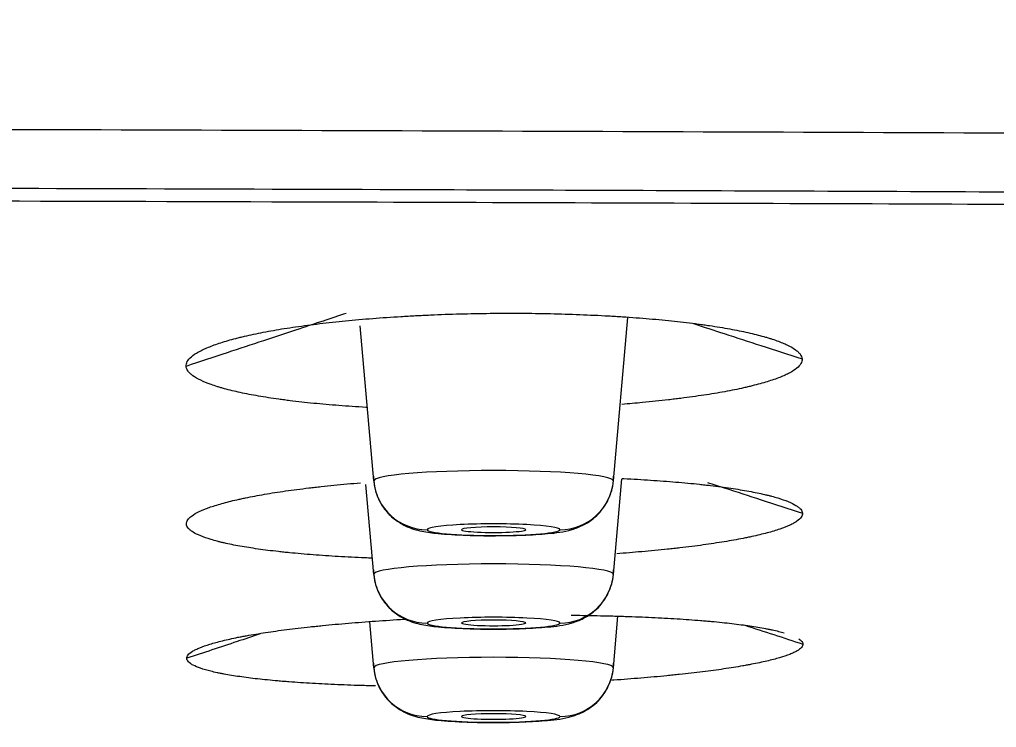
# Model space of a CAD drawing. Header units: millimetres. Extents: x 11618 to 13994, y -5897 to -2537.
# Drawn here: x 12372.47 to 12390.71, y -3601.12 to -3587.91 of the extents above; entities that cross this region are included whole.
import ezdxf

# ---------------------------------------------------------------- set-up
doc = ezdxf.new("R2010")
doc.units = ezdxf.units.MM
doc.layers.add('DIM', color=3, linetype='Continuous', lineweight=13)
doc.styles.get("Standard").update_dxf_attribs({"font": 'arial.ttf'})
doc.dimstyles.get("Standard").update_dxf_attribs({"dimtxt": 0.18, "dimasz": 0.18, "dimexe": 0.18, "dimexo": 0.0625, "dimgap": 0.09, "dimtad": 0, "dimtih": 1, "dimtoh": 1, "dimdec": 1, "dimdsep": 46, "dimtxsty": 'Standard', "dimcen": 0.09, "dimadec": 0, "dimazin": 0, "dimtfac": 1, "dimtdec": 1, "dimtofl": 0, "dimtmove": 0, "dimatfit": 3, "dimfxl": 1, "dimtolj": 1, "dimtzin": 0, "dimarcsym": 0})

# ---------------------------------------------------------------- blocks, each defined once
blk = doc.blocks.new('*D6')
at = {"layer": 'Defpoints', "color": 0, "transparency": 16777216}
for p in [(12196.532, -3594.216), (12466.198, -3594.304), (12466.198, -3664.582)]:
    blk.add_point(p, dxfattribs=at)
at = {"layer": 'DIM', "color": 0, "lineweight": -2, "transparency": 16777216}
for p, q in [((12196.532, -3594.279), (12196.532, -3664.762)), ((12466.198, -3594.366), (12466.198, -3664.762)), ((12214.532, -3664.582), (12448.198, -3664.582)), ((12466.198, -3664.582), (12494.714, -3664.582))]:
    blk.add_line(p, q, dxfattribs=at)
at = {"layer": 'DIM', "color": 0, "transparency": 16777216}
for points in [[(12214.532, -3661.582), (12214.532, -3667.582), (12196.532, -3664.582)], [(12448.198, -3661.582), (12448.198, -3667.582), (12466.198, -3664.582)]]:
    blk.add_solid(points, dxfattribs=at)
at = {"layer": 'DIM', "color": 0, "transparency": 16777216, "insert": (12519.722, -3664.582), "char_height": 18, "attachment_point": 5}
blk.add_mtext('\\A1;270', dxfattribs=at)
blk = doc.blocks.new('*D7')
at = {"layer": 'Defpoints', "color": 0, "transparency": 16777216}
for p in [(12331.318, -3489.71), (12736.437, -5533.88), (12816.946, -5533.88)]:
    blk.add_point(p, dxfattribs=at)
at = {"layer": 'DIM', "color": 0, "lineweight": -2, "transparency": 16777216}
for p, q in [((12331.381, -3489.71), (12817.126, -3489.71)), ((12816.946, -3507.71), (12816.946, -4494.996)), ((12816.946, -5515.88), (12816.946, -4528.595)), ((12736.499, -5533.88), (12817.126, -5533.88))]:
    blk.add_line(p, q, dxfattribs=at)
at = {"layer": 'DIM', "color": 0, "transparency": 16777216}
for points in [[(12813.946, -3507.71), (12819.946, -3507.71), (12816.946, -3489.71)], [(12813.946, -5515.88), (12819.946, -5515.88), (12816.946, -5533.88)]]:
    blk.add_solid(points, dxfattribs=at)
at = {"layer": 'DIM', "color": 3, "transparency": 16777216, "insert": (12816.946, -4511.795), "char_height": 18, "attachment_point": 5}
blk.add_mtext('\\A1;(2280)', dxfattribs=at)

msp = doc.modelspace()

# ---------------------------------------------------------------- linework, layer by layer
at = {"linetype": 'Continuous', "lineweight": 18}
for p, q in [((12383.555, -3596.522), (12383.823, -3593.471)), ((12379.082, -3596.522), (12378.828, -3593.626)), ((12383.555, -3598.265), (12383.712, -3596.479)), ((12379.082, -3598.265), (12378.935, -3596.589)), ((12379.082, -3600.008), (12379.007, -3599.154)), ((12383.555, -3600.008), (12383.639, -3599.045))]:
    msp.add_line(p, q, dxfattribs=at)
at = {"linetype": 'Continuous', "lineweight": 13}
for centre, major_axis, ratio, start_param, end_param in [((12381.318, -3596.522), (-2.236, 0), 0.087156, 3.141593, 6.283185), ((12380.078, -3596.435), (1, 0), 0.996195, 3.228859, 4.712389), ((12382.559, -3596.435), (-1, 0), 0.996195, 1.570796, 3.054326), ((12381.318, -3597.431), (1.24, 0), 0.087156, 0, 3.141593), ((12381.318, -3597.431), (1.24, 0), 0.087156, 3.141593, 6.283185), ((12381.318, -3598.265), (-2.236, 0), 0.087156, 3.141593, 6.283185), ((12380.078, -3598.178), (1, 0), 0.996195, 3.228859, 4.712389), ((12382.559, -3598.178), (-1, 0), 0.996195, 1.570796, 3.054326), ((12381.318, -3599.174), (1.24, 0), 0.087156, 0, 3.141593), ((12381.318, -3599.174), (1.24, 0), 0.087156, 3.141593, 6.283185), ((12381.318, -3600.008), (-2.236, 0), 0.087156, 3.141593, 6.283185), ((12380.078, -3599.921), (1, 0), 0.996195, 3.228859, 4.712389), ((12382.559, -3599.921), (-1, 0), 0.996195, 1.570796, 3.054326), ((12381.318, -3600.918), (1.24, 0), 0.087156, 0, 3.141593), ((12381.318, -3600.918), (1.24, 0), 0.087156, 3.141593, 6.283185)]:
    msp.add_ellipse(centre, major_axis=major_axis, ratio=ratio, start_param=start_param, end_param=end_param, dxfattribs=at)
at = {"linetype": 'Continuous', "lineweight": 18}
for centre, start_param, end_param in [((12381.318, -3597.431), 3.141593, 6.283185), ((12381.318, -3597.431), 0, 3.141593), ((12381.318, -3599.171), 3.141593, 6.283185), ((12381.318, -3599.171), 0, 3.141593), ((12381.318, -3600.918), 3.141593, 6.283185), ((12381.318, -3600.918), 0, 3.141593)]:
    msp.add_ellipse(centre, major_axis=(-0.6, 0), ratio=0.087156, start_param=start_param, end_param=end_param, dxfattribs=at)
at = {"linetype": 'Continuous', "lineweight": 13}
for points, knots in [([(12235.387, -3590.242), (12237.38, -3590.23), (12239.373, -3590.215), (12243.36, -3590.189), (12245.354, -3590.177), (12251.337, -3590.14), (12255.327, -3590.117), (12267.302, -3590.055), (12275.29, -3590.02), (12291.272, -3589.963), (12299.266, -3589.942), (12315.26, -3589.913), (12323.26, -3589.905), (12339.257, -3589.904), (12347.254, -3589.91), (12363.247, -3589.936), (12371.244, -3589.955), (12387.229, -3590.008), (12395.217, -3590.042), (12407.19, -3590.102), (12411.181, -3590.124), (12417.164, -3590.159), (12419.158, -3590.171), (12423.145, -3590.197), (12425.139, -3590.211), (12427.132, -3590.223)], [0, 0, 0, 0, 0.03125, 0.03125, 0.0625, 0.0625, 0.125, 0.125, 0.25, 0.25, 0.375, 0.375, 0.5, 0.5, 0.625, 0.625, 0.75, 0.75, 0.875, 0.875, 0.9375, 0.9375, 0.96875, 0.96875, 1, 1, 1, 1]), ([(12427.058, -3591.331), (12427.05, -3591.33), (12427.03, -3591.33), (12426.988, -3591.33), (12426.926, -3591.33), (12426.843, -3591.329), (12426.74, -3591.328), (12426.616, -3591.327), (12426.472, -3591.326), (12426.307, -3591.325), (12426.121, -3591.324), (12425.915, -3591.323), (12425.688, -3591.321), (12425.44, -3591.319), (12425.172, -3591.318), (12424.884, -3591.316), (12424.575, -3591.314), (12424.245, -3591.311), (12423.895, -3591.309), (12423.524, -3591.307), (12423.132, -3591.304), (12422.72, -3591.301), (12422.287, -3591.299), (12421.834, -3591.296), (12421.36, -3591.293), (12420.866, -3591.29), (12420.351, -3591.286), (12419.815, -3591.283), (12419.258, -3591.279), (12418.682, -3591.276), (12418.084, -3591.272), (12417.466, -3591.268), (12416.827, -3591.264), (12416.168, -3591.26), (12415.488, -3591.256), (12414.787, -3591.252), (12414.066, -3591.248), (12413.324, -3591.244), (12412.561, -3591.239), (12411.778, -3591.235), (12410.975, -3591.23), (12410.15, -3591.225), (12409.305, -3591.221), (12408.439, -3591.216), (12407.553, -3591.211), (12406.646, -3591.206), (12405.718, -3591.201), (12404.77, -3591.196), (12403.801, -3591.191), (12402.811, -3591.186), (12401.801, -3591.181), (12400.77, -3591.176), (12398.57, -3591.165), (12395.277, -3591.15), (12390.965, -3591.131), (12386.86, -3591.114), (12382.962, -3591.099), (12376.854, -3591.078), (12368.19, -3591.052), (12356.621, -3591.027), (12344.218, -3591.011), (12331.197, -3591.006), (12318.156, -3591.014), (12305.691, -3591.033), (12294.185, -3591.06), (12285.684, -3591.087), (12279.572, -3591.11), (12275.229, -3591.127), (12269.993, -3591.15), (12265.737, -3591.17), (12262.77, -3591.185), (12261.401, -3591.192), (12260.067, -3591.199), (12258.768, -3591.206), (12257.504, -3591.212), (12256.276, -3591.219), (12255.083, -3591.226), (12253.926, -3591.232), (12252.803, -3591.239), (12251.716, -3591.245), (12250.664, -3591.251), (12249.648, -3591.257), (12248.666, -3591.263), (12247.72, -3591.269), (12246.809, -3591.275), (12245.934, -3591.28), (12245.093, -3591.286), (12244.288, -3591.291), (12243.518, -3591.296), (12242.783, -3591.3), (12242.084, -3591.305), (12241.419, -3591.309), (12240.79, -3591.313), (12240.196, -3591.317), (12239.637, -3591.321), (12239.114, -3591.325), (12238.625, -3591.328), (12238.172, -3591.331), (12237.754, -3591.334), (12237.371, -3591.336), (12237.023, -3591.339), (12236.71, -3591.341), (12236.433, -3591.343), (12236.191, -3591.345), (12235.984, -3591.346), (12235.812, -3591.347), (12235.675, -3591.348), (12235.573, -3591.349), (12235.507, -3591.35), (12235.474, -3591.35), (12235.464, -3591.35)], [0, 0, 0, 0, 0.00011, 0.000328, 0.000653, 0.001086, 0.001627, 0.002275, 0.003031, 0.003894, 0.004865, 0.005944, 0.007131, 0.008425, 0.009827, 0.011336, 0.012953, 0.014678, 0.01651, 0.01845, 0.020497, 0.022652, 0.024915, 0.027286, 0.029764, 0.03235, 0.035043, 0.037844, 0.040753, 0.043769, 0.046893, 0.050125, 0.053464, 0.056911, 0.060465, 0.064127, 0.067897, 0.071775, 0.07576, 0.079853, 0.084053, 0.088361, 0.092777, 0.0973, 0.101931, 0.10667, 0.111516, 0.11647, 0.121531, 0.126701, 0.131977, 0.137362, 0.142854, 0.166443, 0.188951, 0.210378, 0.230724, 0.249989, 0.305985, 0.366316, 0.430982, 0.499982, 0.569953, 0.634944, 0.694953, 0.74998, 0.767983, 0.79065, 0.817983, 0.849981, 0.857318, 0.86447, 0.871439, 0.878224, 0.884825, 0.891243, 0.897476, 0.903525, 0.909391, 0.915072, 0.92057, 0.925883, 0.931013, 0.935959, 0.940721, 0.945299, 0.949693, 0.953903, 0.957929, 0.961772, 0.96543, 0.968905, 0.972196, 0.975302, 0.978225, 0.980964, 0.983519, 0.98589, 0.988078, 0.990081, 0.9919, 0.993536, 0.994988, 0.996256, 0.997339, 0.998239, 0.998955, 0.999487, 0.999836, 1, 1, 1, 1]), ([(12378.569, -3593.394), (12378.425, -3593.441), (12378.109, -3593.546), (12377.594, -3593.717), (12376.996, -3593.914), (12376.316, -3594.139), (12375.834, -3594.298), (12375.58, -3594.383)], [0, 0, 0, 0, 0.144572, 0.316859, 0.516859, 0.744572, 1, 1, 1, 1]), ([(12385.052, -3593.586), (12385.242, -3593.648), (12385.661, -3593.784), (12386.337, -3594.003), (12386.821, -3594.16), (12387.078, -3594.244)], [0, 0, 0, 0, 0.282274, 0.620529, 1, 1, 1, 1]), ([(12385.312, -3596.548), (12385.417, -3596.582), (12385.75, -3596.69), (12386.341, -3596.882), (12386.827, -3597.041), (12387.085, -3597.124)], [0, 0, 0, 0, 0.176148, 0.564223, 1, 1, 1, 1]), ([(12376.96, -3599.377), (12376.817, -3599.425), (12376.361, -3599.576), (12375.904, -3599.728), (12375.591, -3599.832)], [0, 0, 0, 0, 0.312806, 1, 1, 1, 1])]:
    msp.add_open_spline(points, degree=3, knots=knots, dxfattribs=at)
at = {"linetype": 'Continuous', "lineweight": 18}
for points, knots in [([(12235.569, -3591.553), (12235.574, -3591.553), (12235.588, -3591.553), (12235.612, -3591.553), (12235.642, -3591.552), (12235.679, -3591.552), (12235.722, -3591.552), (12235.771, -3591.551), (12235.828, -3591.551), (12235.89, -3591.551), (12235.959, -3591.55), (12236.035, -3591.55), (12236.117, -3591.549), (12236.206, -3591.548), (12236.301, -3591.548), (12236.403, -3591.547), (12236.511, -3591.546), (12236.626, -3591.545), (12236.747, -3591.545), (12236.875, -3591.544), (12237.009, -3591.543), (12237.15, -3591.542), (12237.298, -3591.541), (12237.452, -3591.54), (12237.612, -3591.54), (12237.779, -3591.539), (12237.953, -3591.538), (12238.132, -3591.536), (12238.319, -3591.535), (12238.512, -3591.534), (12238.711, -3591.533), (12238.917, -3591.532), (12239.13, -3591.53), (12239.349, -3591.529), (12239.574, -3591.528), (12239.806, -3591.526), (12240.045, -3591.525), (12240.29, -3591.524), (12240.542, -3591.522), (12240.8, -3591.521), (12241.064, -3591.519), (12241.335, -3591.517), (12241.613, -3591.516), (12241.897, -3591.514), (12242.188, -3591.512), (12242.485, -3591.511), (12242.789, -3591.509), (12243.099, -3591.507), (12243.416, -3591.505), (12243.739, -3591.504), (12244.069, -3591.502), (12244.405, -3591.5), (12244.748, -3591.498), (12245.097, -3591.496), (12245.453, -3591.494), (12245.815, -3591.492), (12246.184, -3591.49), (12246.559, -3591.488), (12246.941, -3591.485), (12247.33, -3591.483), (12247.724, -3591.481), (12248.126, -3591.479), (12248.534, -3591.477), (12248.948, -3591.474), (12249.369, -3591.472), (12249.797, -3591.47), (12250.231, -3591.467), (12250.672, -3591.465), (12251.119, -3591.463), (12251.572, -3591.46), (12252.032, -3591.458), (12252.499, -3591.455), (12252.972, -3591.453), (12253.452, -3591.451), (12253.938, -3591.448), (12254.431, -3591.446), (12254.93, -3591.443), (12255.436, -3591.44), (12255.949, -3591.438), (12256.468, -3591.435), (12256.993, -3591.433), (12257.525, -3591.43), (12258.063, -3591.427), (12258.608, -3591.425), (12259.16, -3591.422), (12259.718, -3591.419), (12260.283, -3591.417), (12260.854, -3591.414), (12261.431, -3591.411), (12262.016, -3591.409), (12262.606, -3591.406), (12263.204, -3591.403), (12263.808, -3591.401), (12264.418, -3591.398), (12265.035, -3591.395), (12265.658, -3591.392), (12266.288, -3591.39), (12266.925, -3591.387), (12267.568, -3591.384), (12268.217, -3591.381), (12268.873, -3591.379), (12269.536, -3591.376), (12270.205, -3591.373), (12270.881, -3591.37), (12271.563, -3591.368), (12272.252, -3591.365), (12272.947, -3591.362), (12273.649, -3591.359), (12274.358, -3591.357), (12275.073, -3591.354), (12275.794, -3591.351), (12276.522, -3591.349), (12277.257, -3591.346), (12277.998, -3591.343), (12278.746, -3591.341), (12279.5, -3591.338), (12280.261, -3591.335), (12281.028, -3591.333), (12281.802, -3591.33), (12282.583, -3591.328), (12286.519, -3591.315), (12293.499, -3591.295), (12303.41, -3591.272), (12312.988, -3591.257), (12322.233, -3591.248), (12332.078, -3591.244), (12342.768, -3591.247), (12354.544, -3591.259), (12366.714, -3591.281), (12378.245, -3591.311), (12388.812, -3591.347), (12397.072, -3591.379), (12403.989, -3591.41), (12409.272, -3591.436), (12413.509, -3591.458), (12416.662, -3591.475), (12419.219, -3591.489), (12421.225, -3591.501), (12422.658, -3591.509), (12423.517, -3591.514), (12424.242, -3591.518), (12424.8, -3591.522), (12425.157, -3591.524), (12425.415, -3591.525), (12425.574, -3591.526), (12425.668, -3591.527), (12425.731, -3591.527), (12425.796, -3591.528), (12425.86, -3591.528), (12425.923, -3591.529), (12425.985, -3591.529), (12426.047, -3591.529), (12426.109, -3591.53), (12426.17, -3591.53), (12426.23, -3591.53), (12426.289, -3591.53), (12426.348, -3591.531), (12426.407, -3591.531), (12426.464, -3591.531), (12426.521, -3591.532), (12426.578, -3591.532), (12426.633, -3591.532), (12426.689, -3591.532), (12426.743, -3591.533), (12426.797, -3591.533), (12426.85, -3591.533), (12426.903, -3591.533), (12426.938, -3591.533), (12426.955, -3591.533)], [0, 0, 0, 0, 0.00009, 0.000214, 0.000373, 0.000565, 0.000792, 0.001052, 0.001347, 0.001676, 0.002038, 0.002435, 0.002866, 0.003331, 0.003831, 0.004364, 0.004931, 0.005533, 0.006168, 0.006838, 0.007542, 0.008279, 0.009051, 0.009857, 0.010697, 0.011572, 0.01248, 0.013422, 0.014398, 0.015409, 0.016453, 0.017532, 0.018645, 0.019791, 0.020972, 0.022187, 0.023436, 0.024719, 0.026036, 0.027387, 0.028773, 0.030192, 0.031646, 0.033133, 0.034655, 0.03621, 0.0378, 0.039424, 0.041082, 0.042774, 0.0445, 0.04626, 0.048054, 0.049882, 0.051745, 0.053641, 0.055572, 0.057536, 0.059535, 0.061568, 0.063634, 0.065735, 0.06787, 0.070039, 0.072242, 0.074479, 0.076751, 0.079056, 0.081395, 0.083769, 0.086176, 0.088618, 0.091093, 0.093603, 0.096147, 0.098725, 0.101337, 0.103983, 0.106663, 0.109377, 0.112125, 0.114907, 0.117724, 0.120574, 0.123459, 0.126377, 0.12933, 0.132317, 0.135337, 0.138392, 0.141481, 0.144604, 0.147761, 0.150952, 0.154177, 0.157437, 0.16073, 0.164057, 0.167419, 0.170814, 0.174244, 0.177708, 0.181205, 0.184737, 0.188303, 0.191903, 0.195537, 0.199205, 0.202907, 0.206644, 0.210414, 0.214218, 0.218057, 0.221929, 0.225836, 0.229776, 0.233751, 0.23776, 0.241803, 0.24588, 0.249991, 0.303491, 0.355239, 0.405237, 0.453486, 0.499984, 0.559382, 0.620846, 0.684379, 0.749981, 0.801489, 0.849982, 0.879494, 0.909989, 0.932861, 0.945993, 0.959494, 0.972996, 0.977496, 0.981997, 0.986498, 0.988888, 0.990758, 0.992108, 0.992938, 0.993249, 0.99359, 0.993928, 0.994262, 0.994594, 0.994922, 0.995247, 0.995568, 0.995886, 0.996201, 0.996513, 0.996822, 0.997127, 0.997429, 0.997728, 0.998023, 0.998315, 0.998604, 0.99889, 0.999172, 0.999451, 0.999727, 1, 1, 1, 1]), ([(12375.58, -3594.383), (12375.578, -3594.352), (12375.585, -3594.322), (12375.618, -3594.263), (12375.67, -3594.203), (12375.758, -3594.143), (12375.838, -3594.099), (12375.866, -3594.084), (12375.928, -3594.055), (12375.96, -3594.041), (12376.065, -3593.998), (12376.143, -3593.969), (12376.314, -3593.914), (12376.408, -3593.887), (12376.535, -3593.854), (12376.562, -3593.847), (12376.615, -3593.834), (12376.642, -3593.828), (12376.725, -3593.808), (12376.782, -3593.795), (12376.957, -3593.758), (12377.081, -3593.734), (12377.342, -3593.688), (12377.479, -3593.666), (12377.695, -3593.635), (12377.768, -3593.625), (12377.881, -3593.61), (12377.919, -3593.605), (12377.996, -3593.595), (12378.035, -3593.59), (12378.231, -3593.567), (12378.392, -3593.549), (12378.721, -3593.517), (12378.89, -3593.502), (12379.234, -3593.475), (12379.41, -3593.463), (12379.636, -3593.449), (12379.681, -3593.446), (12379.772, -3593.441), (12379.818, -3593.439), (12379.955, -3593.431), (12380.047, -3593.427), (12380.323, -3593.415), (12380.508, -3593.408), (12380.88, -3593.398), (12381.067, -3593.395), (12381.349, -3593.392), (12381.443, -3593.391), (12381.585, -3593.391), (12381.632, -3593.391), (12381.727, -3593.391), (12381.775, -3593.391), (12382.011, -3593.392), (12382.197, -3593.395), (12382.566, -3593.403), (12382.749, -3593.409), (12383.109, -3593.423), (12383.287, -3593.431), (12383.507, -3593.443), (12383.551, -3593.446), (12383.638, -3593.451), (12383.768, -3593.459), (12383.895, -3593.468), (12384.146, -3593.487), (12384.308, -3593.501), (12384.622, -3593.531), (12384.775, -3593.547), (12384.996, -3593.574), (12385.068, -3593.583), (12385.174, -3593.597), (12385.21, -3593.602), (12385.279, -3593.611), (12385.313, -3593.616), (12385.482, -3593.641), (12385.609, -3593.662), (12385.849, -3593.706), (12386.074, -3593.751), (12386.27, -3593.801), (12386.384, -3593.832), (12386.406, -3593.839), (12386.45, -3593.852), (12386.513, -3593.871), (12386.572, -3593.891), (12386.682, -3593.931), (12386.748, -3593.958), (12386.861, -3594.013), (12386.91, -3594.041), (12386.969, -3594.083), (12386.987, -3594.098), (12387.018, -3594.127), (12387.031, -3594.141), (12387.063, -3594.185), (12387.075, -3594.214), (12387.078, -3594.244)], [0, 0, 0, 0, 0.03125, 0.03125, 0.0625, 0.09375, 0.09375, 0.109375, 0.109375, 0.125, 0.125, 0.15625, 0.15625, 0.1875, 0.1875, 0.195312, 0.195312, 0.203125, 0.203125, 0.21875, 0.21875, 0.25, 0.25, 0.28125, 0.28125, 0.296875, 0.296875, 0.304687, 0.304687, 0.3125, 0.3125, 0.34375, 0.34375, 0.375, 0.375, 0.40625, 0.40625, 0.414062, 0.414062, 0.421875, 0.421875, 0.4375, 0.4375, 0.46875, 0.46875, 0.5, 0.5, 0.515625, 0.515625, 0.523437, 0.523437, 0.53125, 0.53125, 0.5625, 0.5625, 0.59375, 0.59375, 0.625, 0.625, 0.632812, 0.632812, 0.640625, 0.65625, 0.65625, 0.6875, 0.6875, 0.71875, 0.71875, 0.734375, 0.734375, 0.742187, 0.742187, 0.75, 0.75, 0.78125, 0.78125, 0.8125, 0.84375, 0.84375, 0.851562, 0.851562, 0.859375, 0.875, 0.875, 0.90625, 0.90625, 0.9375, 0.9375, 0.953125, 0.953125, 0.96875, 0.96875, 1, 1, 1, 1]), ([(12387.078, -3594.244), (12387.08, -3594.273), (12387.072, -3594.302), (12387.039, -3594.361), (12387.013, -3594.39), (12386.944, -3594.447), (12386.9, -3594.476), (12386.82, -3594.519), (12386.791, -3594.533), (12386.729, -3594.561), (12386.697, -3594.575), (12386.592, -3594.616), (12386.514, -3594.643), (12386.342, -3594.695), (12386.248, -3594.721), (12386.12, -3594.753), (12386.094, -3594.759), (12386.041, -3594.772), (12386.014, -3594.778), (12385.931, -3594.796), (12385.874, -3594.809), (12385.698, -3594.844), (12385.574, -3594.867), (12385.313, -3594.911), (12385.176, -3594.931), (12384.961, -3594.961), (12384.887, -3594.971), (12384.774, -3594.985), (12384.736, -3594.99), (12384.66, -3594.999), (12384.621, -3595.004), (12384.425, -3595.026), (12384.264, -3595.043), (12383.973, -3595.071), (12383.844, -3595.082), (12383.713, -3595.093)], [0, 0, 0, 0, 0.084965, 0.084965, 0.169931, 0.169931, 0.254896, 0.254896, 0.297379, 0.297379, 0.339861, 0.339861, 0.424827, 0.424827, 0.509792, 0.509792, 0.531034, 0.531034, 0.552275, 0.552275, 0.594758, 0.594758, 0.679723, 0.679723, 0.764688, 0.764688, 0.807171, 0.807171, 0.828412, 0.828412, 0.849654, 0.849654, 0.934619, 0.934619, 1, 1, 1, 1]), ([(12378.951, -3595.149), (12378.945, -3595.149), (12378.854, -3595.144), (12378.763, -3595.138), (12378.513, -3595.121), (12378.351, -3595.109), (12378.036, -3595.081), (12377.884, -3595.066), (12377.663, -3595.041), (12377.591, -3595.033), (12377.484, -3595.02), (12377.449, -3595.015), (12377.379, -3595.006), (12377.345, -3595.001), (12377.176, -3594.978), (12377.049, -3594.958), (12376.809, -3594.916), (12376.696, -3594.895), (12376.485, -3594.849), (12376.386, -3594.825), (12376.273, -3594.794), (12376.25, -3594.788), (12376.207, -3594.775), (12376.144, -3594.756), (12376.085, -3594.736), (12375.974, -3594.697), (12375.909, -3594.67), (12375.795, -3594.616), (12375.747, -3594.588), (12375.688, -3594.545), (12375.67, -3594.53), (12375.639, -3594.501), (12375.626, -3594.487), (12375.594, -3594.442), (12375.582, -3594.413), (12375.58, -3594.383)], [0, 0, 0, 0, 0.002818, 0.046174, 0.046174, 0.132885, 0.132885, 0.219597, 0.219597, 0.262953, 0.262953, 0.28463, 0.28463, 0.306308, 0.306308, 0.39302, 0.39302, 0.479731, 0.479731, 0.566443, 0.566443, 0.588121, 0.588121, 0.609798, 0.653154, 0.653154, 0.739866, 0.739866, 0.826577, 0.826577, 0.869933, 0.869933, 0.913289, 0.913289, 1, 1, 1, 1]), ([(12379.078, -3596.435), (12379.08, -3596.573), (12379.124, -3596.797), (12379.288, -3597.072), (12379.475, -3597.25), (12379.663, -3597.361), (12379.836, -3597.425), (12380.032, -3597.472), (12380.312, -3597.509), (12380.769, -3597.536), (12381.171, -3597.546), (12381.348, -3597.543), (12381.357, -3597.543)], [0, 0, 0, 0, 0.122527, 0.215408, 0.294634, 0.364592, 0.427727, 0.496738, 0.634659, 0.831916, 0.991471, 1, 1, 1, 1]), ([(12381.357, -3597.543), (12381.535, -3597.542), (12381.88, -3597.537), (12382.384, -3597.502), (12382.674, -3597.47), (12383.021, -3597.346), (12383.283, -3597.157), (12383.483, -3596.868), (12383.552, -3596.612), (12383.559, -3596.464), (12383.559, -3596.435)], [0, 0, 0, 0, 0.162675, 0.337768, 0.550867, 0.638384, 0.752048, 0.857541, 0.972916, 1, 1, 1, 1]), ([(12383.721, -3596.476), (12383.731, -3596.477), (12383.827, -3596.481), (12383.921, -3596.486), (12384.171, -3596.501), (12384.333, -3596.511), (12384.646, -3596.535), (12384.798, -3596.547), (12385.018, -3596.568), (12385.091, -3596.576), (12385.197, -3596.587), (12385.232, -3596.591), (12385.301, -3596.598), (12385.335, -3596.602), (12385.503, -3596.622), (12385.63, -3596.639), (12385.869, -3596.675), (12386.093, -3596.712), (12386.288, -3596.753), (12386.401, -3596.779), (12386.423, -3596.784), (12386.466, -3596.795), (12386.529, -3596.811), (12386.587, -3596.827), (12386.697, -3596.861), (12386.762, -3596.883), (12386.874, -3596.929), (12386.922, -3596.953), (12386.971, -3596.983), (12386.98, -3596.989), (12386.997, -3597.001), (12387.005, -3597.007), (12387.028, -3597.025), (12387.041, -3597.037), (12387.072, -3597.074), (12387.083, -3597.099), (12387.085, -3597.124)], [0, 0, 0, 0, 0.004932, 0.048196, 0.048196, 0.134724, 0.134724, 0.221251, 0.221251, 0.264515, 0.264515, 0.286147, 0.286147, 0.307779, 0.307779, 0.394307, 0.394307, 0.480834, 0.567362, 0.567362, 0.588994, 0.588994, 0.610626, 0.653889, 0.653889, 0.740417, 0.740417, 0.826945, 0.826945, 0.848577, 0.848577, 0.870209, 0.870209, 0.913472, 0.913472, 1, 1, 1, 1]), ([(12375.585, -3597.326), (12375.584, -3597.3), (12375.592, -3597.274), (12375.627, -3597.223), (12375.654, -3597.197), (12375.725, -3597.145), (12375.77, -3597.119), (12375.878, -3597.068), (12375.94, -3597.042), (12376.081, -3596.992), (12376.159, -3596.968), (12376.332, -3596.919), (12376.427, -3596.895), (12376.555, -3596.866), (12376.581, -3596.86), (12376.635, -3596.848), (12376.662, -3596.843), (12376.746, -3596.825), (12376.803, -3596.814), (12376.98, -3596.781), (12377.104, -3596.759), (12377.366, -3596.718), (12377.504, -3596.699), (12377.721, -3596.671), (12377.794, -3596.661), (12377.908, -3596.648), (12377.946, -3596.643), (12378.023, -3596.635), (12378.062, -3596.63), (12378.258, -3596.609), (12378.419, -3596.593), (12378.667, -3596.57), (12378.75, -3596.563), (12378.835, -3596.556)], [0, 0, 0, 0, 0.086953, 0.086953, 0.173905, 0.173905, 0.260858, 0.260858, 0.347811, 0.347811, 0.434764, 0.434764, 0.521716, 0.521716, 0.543455, 0.543455, 0.565193, 0.565193, 0.608669, 0.608669, 0.695622, 0.695622, 0.782575, 0.782575, 0.826051, 0.826051, 0.847789, 0.847789, 0.869527, 0.869527, 0.95648, 0.95648, 1, 1, 1, 1]), ([(12387.085, -3597.124), (12387.086, -3597.149), (12387.078, -3597.174), (12387.043, -3597.224), (12387.017, -3597.249), (12386.963, -3597.286), (12386.943, -3597.299), (12386.909, -3597.317), (12386.897, -3597.324), (12386.873, -3597.336), (12386.86, -3597.342), (12386.792, -3597.373), (12386.73, -3597.398), (12386.589, -3597.445), (12386.51, -3597.469), (12386.337, -3597.515), (12386.242, -3597.538), (12386.113, -3597.566), (12386.087, -3597.572), (12386.033, -3597.583), (12386.005, -3597.588), (12385.922, -3597.605), (12385.865, -3597.615), (12385.688, -3597.647), (12385.564, -3597.667), (12385.301, -3597.707), (12385.164, -3597.726), (12384.947, -3597.753), (12384.873, -3597.762), (12384.76, -3597.775), (12384.722, -3597.779), (12384.645, -3597.788), (12384.606, -3597.792), (12384.41, -3597.812), (12384.249, -3597.828), (12383.932, -3597.856), (12383.777, -3597.869), (12383.618, -3597.88)], [0, 0, 0, 0, 0.083886, 0.083886, 0.167771, 0.167771, 0.209714, 0.209714, 0.230685, 0.230685, 0.251657, 0.251657, 0.335542, 0.335542, 0.419428, 0.419428, 0.503313, 0.503313, 0.524285, 0.524285, 0.545256, 0.545256, 0.587199, 0.587199, 0.671085, 0.671085, 0.75497, 0.75497, 0.796913, 0.796913, 0.817884, 0.817884, 0.838856, 0.838856, 0.922741, 0.922741, 1, 1, 1, 1]), ([(12379.051, -3597.963), (12379.051, -3597.963), (12379.05, -3597.963), (12379.006, -3597.962), (12378.877, -3597.956), (12378.75, -3597.951), (12378.5, -3597.938), (12378.339, -3597.928), (12378.025, -3597.907), (12377.873, -3597.895), (12377.653, -3597.876), (12377.58, -3597.869), (12377.474, -3597.859), (12377.439, -3597.855), (12377.37, -3597.848), (12377.336, -3597.844), (12377.168, -3597.825), (12377.041, -3597.809), (12376.802, -3597.775), (12376.689, -3597.757), (12376.479, -3597.72), (12376.382, -3597.7), (12376.268, -3597.674), (12376.246, -3597.669), (12376.203, -3597.658), (12376.14, -3597.642), (12376.082, -3597.626), (12375.972, -3597.593), (12375.908, -3597.571), (12375.795, -3597.524), (12375.747, -3597.501), (12375.699, -3597.471), (12375.69, -3597.464), (12375.672, -3597.452), (12375.664, -3597.446), (12375.642, -3597.427), (12375.629, -3597.415), (12375.598, -3597.377), (12375.587, -3597.352), (12375.585, -3597.326)], [0, 0, 0, 0, 0.000255, 0.000255, 0.021526, 0.064069, 0.064069, 0.149153, 0.149153, 0.234238, 0.234238, 0.27678, 0.27678, 0.298052, 0.298052, 0.319323, 0.319323, 0.404407, 0.404407, 0.489492, 0.489492, 0.574577, 0.574577, 0.595848, 0.595848, 0.617119, 0.659661, 0.659661, 0.744746, 0.744746, 0.829831, 0.829831, 0.851102, 0.851102, 0.872373, 0.872373, 0.914915, 0.914915, 1, 1, 1, 1]), ([(12379.078, -3598.178), (12379.08, -3598.316), (12379.124, -3598.54), (12379.288, -3598.815), (12379.475, -3598.993), (12379.663, -3599.104), (12379.836, -3599.168), (12380.032, -3599.215), (12380.312, -3599.252), (12380.769, -3599.279), (12381.171, -3599.289), (12381.348, -3599.286), (12381.357, -3599.286)], [0, 0, 0, 0, 0.122527, 0.215408, 0.294634, 0.364592, 0.427727, 0.496738, 0.634659, 0.831916, 0.991471, 1, 1, 1, 1]), ([(12381.357, -3599.286), (12381.535, -3599.286), (12381.88, -3599.28), (12382.384, -3599.245), (12382.674, -3599.213), (12383.021, -3599.089), (12383.283, -3598.9), (12383.483, -3598.611), (12383.552, -3598.355), (12383.559, -3598.207), (12383.559, -3598.178)], [0, 0, 0, 0, 0.162675, 0.337768, 0.550867, 0.638384, 0.752048, 0.857541, 0.972916, 1, 1, 1, 1]), ([(12382.765, -3599.028), (12382.838, -3599.028), (12382.91, -3599.029), (12383.162, -3599.033), (12383.34, -3599.036), (12383.559, -3599.042), (12383.602, -3599.043), (12383.689, -3599.046), (12383.819, -3599.05), (12383.945, -3599.054), (12384.195, -3599.064), (12384.356, -3599.072), (12384.669, -3599.089), (12384.82, -3599.098), (12385.04, -3599.114), (12385.112, -3599.12), (12385.218, -3599.128), (12385.253, -3599.131), (12385.322, -3599.137), (12385.492, -3599.152), (12385.65, -3599.169), (12385.887, -3599.197), (12386.11, -3599.226), (12386.305, -3599.259), (12386.417, -3599.28), (12386.439, -3599.284), (12386.482, -3599.293), (12386.544, -3599.306), (12386.602, -3599.319), (12386.675, -3599.338), (12386.711, -3599.347), (12386.744, -3599.357)], [0, 0, 0, 0, 0.040537, 0.040537, 0.141374, 0.141374, 0.166583, 0.166583, 0.191792, 0.24221, 0.24221, 0.343047, 0.343047, 0.443884, 0.443884, 0.494303, 0.494303, 0.519512, 0.519512, 0.544721, 0.645558, 0.645558, 0.746395, 0.847232, 0.847232, 0.872442, 0.872442, 0.897651, 0.948069, 0.948069, 1, 1, 1, 1]), ([(12375.591, -3599.832), (12375.59, -3599.811), (12375.599, -3599.789), (12375.635, -3599.745), (12375.662, -3599.723), (12375.717, -3599.689), (12375.737, -3599.678), (12375.783, -3599.656), (12375.808, -3599.645), (12375.89, -3599.612), (12375.953, -3599.59), (12376.095, -3599.546), (12376.174, -3599.525), (12376.349, -3599.482), (12376.444, -3599.461), (12376.573, -3599.435), (12376.6, -3599.43), (12376.654, -3599.42), (12376.681, -3599.415), (12376.765, -3599.4), (12376.823, -3599.39), (12377, -3599.36), (12377.125, -3599.341), (12377.388, -3599.304), (12377.527, -3599.287), (12377.744, -3599.261), (12377.818, -3599.253), (12377.931, -3599.24), (12377.97, -3599.236), (12378.047, -3599.228), (12378.086, -3599.224), (12378.283, -3599.204), (12378.445, -3599.19), (12378.775, -3599.162), (12378.944, -3599.149), (12379.29, -3599.124), (12379.467, -3599.113), (12379.655, -3599.102), (12379.663, -3599.102), (12379.671, -3599.101)], [0, 0, 0, 0, 0.076669, 0.076669, 0.153339, 0.153339, 0.191674, 0.191674, 0.230008, 0.230008, 0.306678, 0.306678, 0.383347, 0.383347, 0.460017, 0.460017, 0.479184, 0.479184, 0.498352, 0.498352, 0.536686, 0.536686, 0.613356, 0.613356, 0.690025, 0.690025, 0.72836, 0.72836, 0.747527, 0.747527, 0.766695, 0.766695, 0.843364, 0.843364, 0.920034, 0.920034, 0.996703, 0.996703, 1, 1, 1, 1]), ([(12387.092, -3599.566), (12387.093, -3599.587), (12387.084, -3599.609), (12387.047, -3599.651), (12387.02, -3599.673), (12386.965, -3599.705), (12386.945, -3599.715), (12386.911, -3599.732), (12386.899, -3599.737), (12386.873, -3599.748), (12386.86, -3599.753), (12386.792, -3599.78), (12386.729, -3599.801), (12386.586, -3599.843), (12386.507, -3599.863), (12386.332, -3599.904), (12386.237, -3599.924), (12386.107, -3599.949), (12386.081, -3599.954), (12386.026, -3599.964), (12385.999, -3599.969), (12385.915, -3599.984), (12385.858, -3599.993), (12385.68, -3600.022), (12385.555, -3600.04), (12385.291, -3600.076), (12385.153, -3600.093), (12384.936, -3600.118), (12384.862, -3600.126), (12384.748, -3600.138), (12384.71, -3600.142), (12384.633, -3600.15), (12384.593, -3600.154), (12384.397, -3600.173), (12384.235, -3600.188), (12383.905, -3600.215), (12383.736, -3600.228), (12383.549, -3600.241), (12383.534, -3600.243), (12383.519, -3600.244)], [0, 0, 0, 0, 0.08274, 0.08274, 0.165481, 0.165481, 0.206851, 0.206851, 0.227536, 0.227536, 0.248221, 0.248221, 0.330961, 0.330961, 0.413702, 0.413702, 0.496442, 0.496442, 0.517127, 0.517127, 0.537812, 0.537812, 0.579183, 0.579183, 0.661923, 0.661923, 0.744663, 0.744663, 0.786033, 0.786033, 0.806719, 0.806719, 0.827404, 0.827404, 0.910144, 0.910144, 0.992884, 0.992884, 1, 1, 1, 1]), ([(12387.019, -3599.47), (12387.02, -3599.471), (12387.022, -3599.472), (12387.038, -3599.483), (12387.05, -3599.493), (12387.08, -3599.524), (12387.091, -3599.545), (12387.092, -3599.566)], [0, 0, 0, 0, 0.02629, 0.02629, 0.35086, 0.35086, 1, 1, 1, 1]), ([(12379.114, -3600.347), (12379.088, -3600.347), (12379.063, -3600.346), (12378.994, -3600.344), (12378.865, -3600.341), (12378.738, -3600.337), (12378.489, -3600.328), (12378.328, -3600.321), (12378.015, -3600.306), (12377.863, -3600.297), (12377.643, -3600.282), (12377.571, -3600.277), (12377.465, -3600.269), (12377.43, -3600.266), (12377.361, -3600.261), (12377.191, -3600.246), (12377.033, -3600.23), (12376.795, -3600.204), (12376.684, -3600.189), (12376.475, -3600.159), (12376.377, -3600.143), (12376.265, -3600.122), (12376.243, -3600.118), (12376.2, -3600.109), (12376.138, -3600.096), (12376.08, -3600.083), (12375.971, -3600.056), (12375.907, -3600.037), (12375.795, -3599.999), (12375.748, -3599.979), (12375.7, -3599.954), (12375.691, -3599.949), (12375.674, -3599.939), (12375.666, -3599.934), (12375.644, -3599.918), (12375.632, -3599.907), (12375.602, -3599.876), (12375.591, -3599.854), (12375.591, -3599.832)], [0, 0, 0, 0, 0.012356, 0.012356, 0.03337, 0.075397, 0.075397, 0.159452, 0.159452, 0.243507, 0.243507, 0.285534, 0.285534, 0.306548, 0.306548, 0.327562, 0.411616, 0.411616, 0.495671, 0.495671, 0.579726, 0.579726, 0.60074, 0.60074, 0.621753, 0.663781, 0.663781, 0.747836, 0.747836, 0.83189, 0.83189, 0.852904, 0.852904, 0.873918, 0.873918, 0.915945, 0.915945, 1, 1, 1, 1]), ([(12379.078, -3599.921), (12379.08, -3600.059), (12379.124, -3600.283), (12379.288, -3600.559), (12379.475, -3600.736), (12379.663, -3600.847), (12379.836, -3600.912), (12380.032, -3600.958), (12380.312, -3600.995), (12380.769, -3601.022), (12381.171, -3601.033), (12381.348, -3601.029), (12381.357, -3601.029)], [0, 0, 0, 0, 0.122527, 0.215408, 0.294634, 0.364592, 0.427727, 0.496738, 0.634659, 0.831916, 0.991471, 1, 1, 1, 1]), ([(12381.357, -3601.029), (12381.535, -3601.029), (12381.88, -3601.023), (12382.384, -3600.988), (12382.674, -3600.957), (12383.021, -3600.832), (12383.283, -3600.644), (12383.483, -3600.354), (12383.552, -3600.098), (12383.559, -3599.95), (12383.559, -3599.921)], [0, 0, 0, 0, 0.162675, 0.337768, 0.550867, 0.638384, 0.752048, 0.857541, 0.972916, 1, 1, 1, 1])]:
    msp.add_open_spline(points, degree=3, knots=knots, dxfattribs=at)
at = {"linetype": 'Continuous', "lineweight": 13}
msp.add_open_spline([(12386.008, -3599.213), (12386.369, -3599.331), (12386.731, -3599.448), (12387.092, -3599.566)], degree=3, dxfattribs=at)

# ---------------------------------------------------------------- dimensions: what is measured, and where the dimension line sits
at = {"layer": 'DIM', "color": 3}
dim = msp.add_linear_dim(base=(12816.946, -5533.88), p1=(12331.318, -3489.71), p2=(12736.437, -5533.88), angle=90, text='(2280)', dimstyle='Standard', override={"dimtxt": 18, "dimasz": 18, "dimgap": 5, "dimclrt": 3}, dxfattribs=at)
dim.commit()
dim.dimension.update_dxf_attribs({"geometry": '*D7', "text_midpoint": (12816.946, -4511.795)})
dim = msp.add_linear_dim(base=(12466.198, -3664.582), p1=(12196.532, -3594.216), p2=(12466.198, -3594.304), text='270', dimstyle='Standard', override={"dimtxt": 18, "dimasz": 18, "dimgap": 5}, dxfattribs=at)
dim.commit()
dim.dimension.update_dxf_attribs({"geometry": '*D6', "text_midpoint": (12519.722, -3664.582), "dimtype": 160})

doc.saveas('drawing.dxf')
